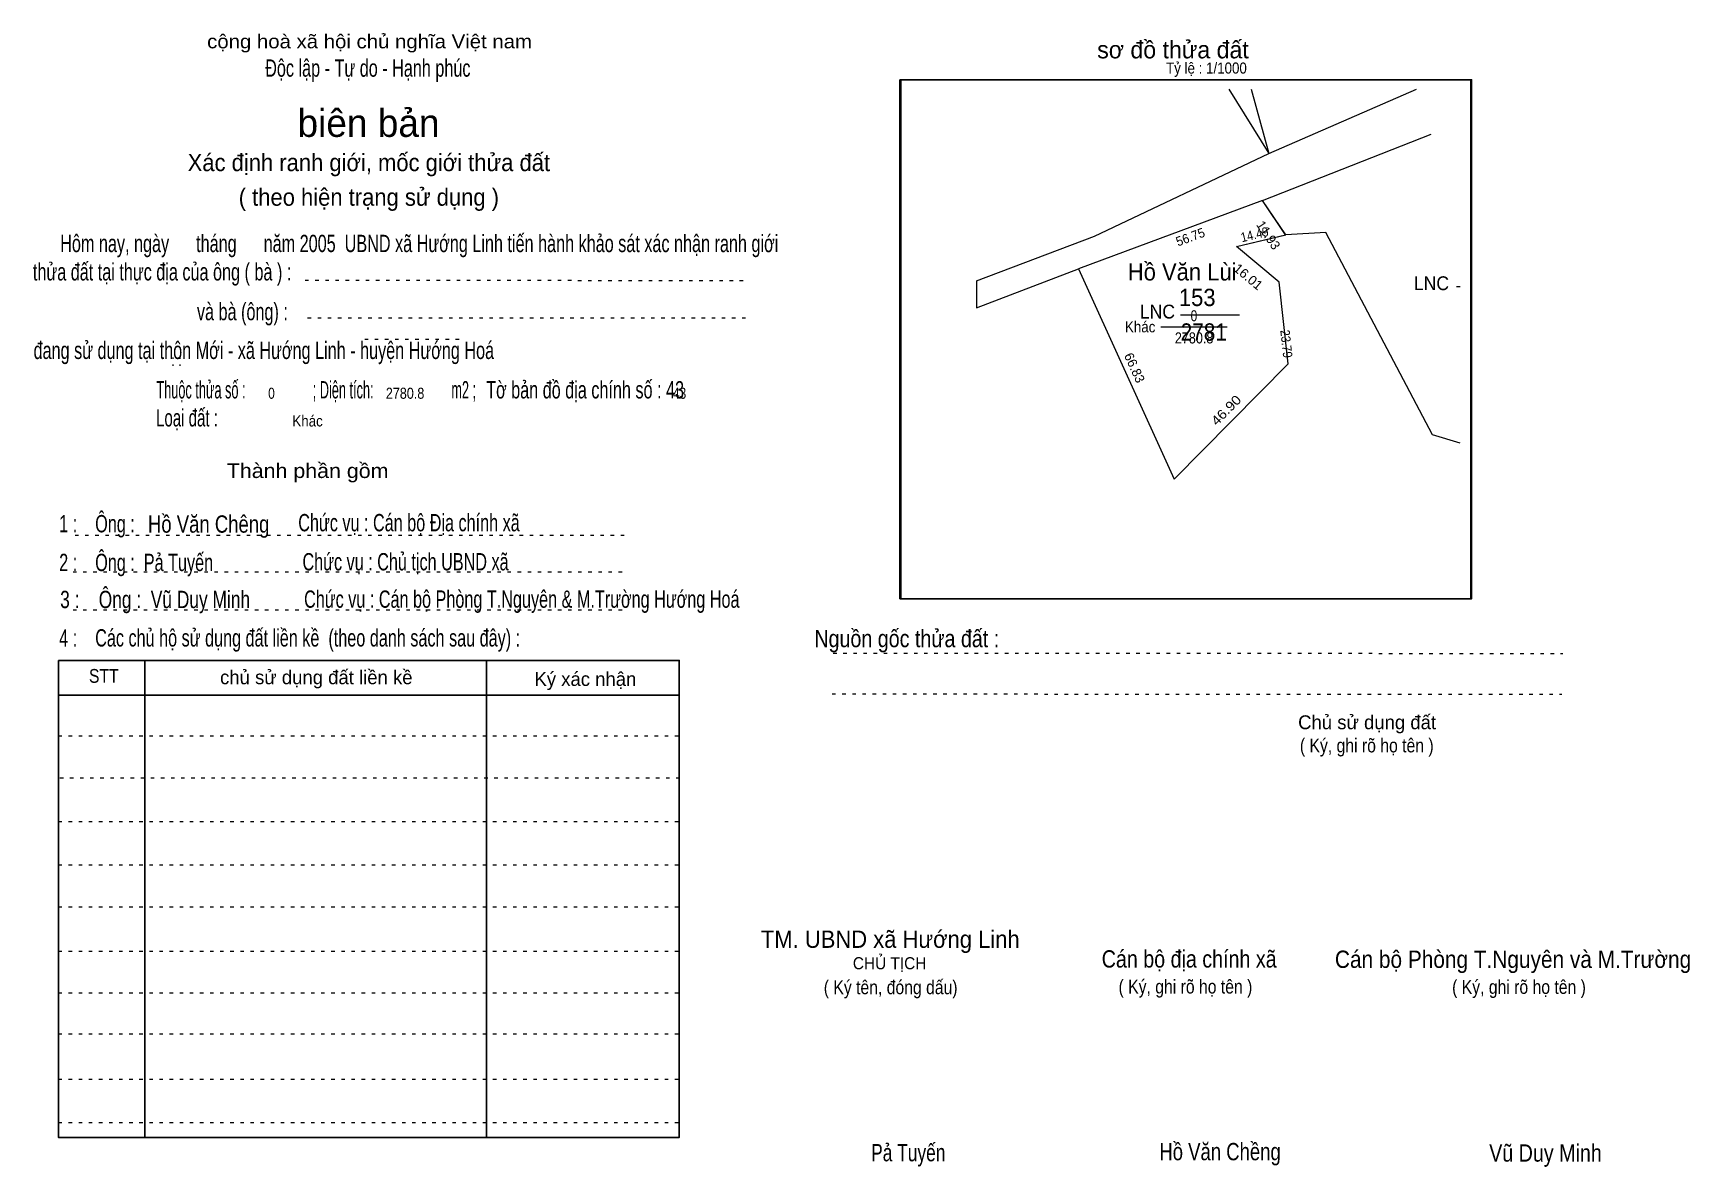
# Model space of a CAD drawing. Header units: centimetres. Extents: x -1.5 to 46.4, y -3.9 to 28.9.
import ezdxf
from ezdxf.enums import TextEntityAlignment as Align

# ---------------------------------------------------------------- set-up
doc = ezdxf.new("R2010")
doc.units = ezdxf.units.CM
doc.header["$LTSCALE"] = 0.16
doc.linetypes.add('DOTTED', pattern=[1.5, 0.3, -1.2])
for name, color, linetype, lineweight in [('15', 7, 'Continuous', 13), ('16', 7, 'Continuous', 13), ('2', 7, 'Continuous', 25), ('22', 7, 'Continuous', 13), ('33', 7, 'Continuous', 13), ('5', 7, 'DOTTED', 13)]:
    doc.layers.add(name, color=color, linetype=linetype, lineweight=lineweight)
doc.layers.add('34', color=7, linetype='Continuous')
doc.layers.add('51', color=7, linetype='Continuous')

msp = doc.modelspace()

# ---------------------------------------------------------------- linework, layer by layer
at = {"layer": '15'}
for p, q in [((39.64, 21.55), (39.75, 21.55)), ((31.67, 20.73), (33.37, 20.73))]:
    msp.add_line(p, q, dxfattribs=at)
at = {"layer": '16'}
msp.add_lwpolyline([(33.71, 27.25), (34.22, 25.39), (38.49, 27.25)], dxfattribs=at)
at = {"layer": '2'}
msp.add_lwpolyline([(23.56, 27.52), (40.06, 27.52), (40.06, 12.52), (23.56, 12.52)], close=True, dxfattribs=at)
at = {"layer": '22'}
for p, q in [((33.06, 27.25), (34.22, 25.39)), ((34.04, 24.03), (38.91, 25.95))]:
    msp.add_line(p, q, dxfattribs=at)
for points in [[(25.77, 21.71), (29.18, 23), (34.22, 25.39)], [(34.71, 23.04), (34.04, 24.03), (28.72, 22.06)], [(28.72, 22.06), (31.48, 15.98), (34.78, 19.31), (34.52, 21.67), (33.29, 22.7), (34.71, 23.04)], [(39.75, 17.02), (38.95, 17.26), (35.87, 23.11), (34.71, 23.04)], [(25.77, 21.71), (25.77, 20.93), (28.72, 22.06)]]:
    msp.add_lwpolyline(points, dxfattribs=at)
msp.add_lwpolyline([(34.7, 23.04), (34.04, 24.03), (28.72, 22.06), (31.48, 15.98), (34.78, 19.31), (34.52, 21.67), (33.29, 22.7)], close=True, dxfattribs=at)
at = {"layer": '33'}
msp.add_line((31.1, 20.38), (33.02, 20.38), dxfattribs=at)
at = {"layer": '5'}
for p, q in [((6.37, 21.73), (19.21, 21.72)), ((6.44, 20.64), (19.25, 20.64)), ((8.09, 20.02), (10.86, 20.02)), ((-0.28, 14.36), (15.72, 14.36)), ((-0.34, 13.3), (15.66, 13.3)), ((-0.34, 12.2), (15.66, 12.2)), ((21.63, 10.95), (42.72, 10.94)), ((21.6, 9.77), (42.69, 9.76)), ((-0.76, 8.56), (17.18, 8.56)), ((-0.72, 7.34), (17.22, 7.34)), ((-0.76, 6.08), (17.18, 6.08)), ((-0.76, 4.83), (17.18, 4.83)), ((-0.76, 3.62), (17.18, 3.62)), ((-0.76, 2.33), (17.18, 2.33)), ((-0.76, 1.13), (17.18, 1.13)), ((-0.76, -0.06), (17.18, -0.06)), ((-0.76, -1.37), (17.18, -1.37)), ((-0.76, -2.62), (17.18, -2.62))]:
    msp.add_line(p, q, dxfattribs=at)
at = {"layer": '5', "linetype": 'Continuous', "lineweight": 25}
for p, q in [((1.74, 10.74), (1.74, -3.05)), ((11.61, 10.74), (11.61, -3.05)), ((-0.76, 9.73), (17.18, 9.73))]:
    msp.add_line(p, q, dxfattribs=at)
for points in [[(23.58, 27.52), (40.08, 27.52), (40.08, 12.52), (23.58, 12.52)], [(-0.76, 10.74), (17.18, 10.74), (17.18, -3.05), (-0.76, -3.05)]]:
    msp.add_lwpolyline(points, close=True, dxfattribs=at)

# ---------------------------------------------------------------- texts
at = {"layer": '15'}
for s, width, p in [('153', 0.95, (31.62, 20.98)), ('2781', 0.9, (31.67, 19.98))]:
    msp.add_text(s, height=0.5, dxfattribs=dict(at, width=width)).set_placement(p)
at = {"layer": '16', "width": 0.95}
msp.add_text('Hồ Văn Lùi', height=0.5, dxfattribs=at).set_placement((31.715, 21.72), align=Align.CENTER)
at = {"layer": '22', "width": 0.95}
for p in [(38.92, 21.44), (31, 20.62)]:
    msp.add_text('LNC', height=0.4, dxfattribs=at).set_placement(p, align=Align.CENTER)
at = {"layer": '33'}
for s, width, p in [('0', 0.8, (32.055, 20.54)), ('2780.8', 0.85, (32.06, 19.9))]:
    msp.add_text(s, height=0.32, dxfattribs=dict(at, width=width)).set_placement(p, align=Align.CENTER)
at = {"layer": '33', "width": 0.9}
msp.add_text('Khác', height=0.32, dxfattribs=at).set_placement((30.94, 20.22), align=Align.RIGHT)
at = {"layer": '34'}
for s, width, p in [(': : ', 0.85, (2.5, 19.25)), ('0', 0.8, (5.3, 18.3)), ('2780.8', 0.85, (8.7, 18.3)), ('43', 0.8, (17, 18.3)), ('Khác', 0.9, (6, 17.5))]:
    msp.add_text(s, height=0.32, dxfattribs=dict(at, width=width)).set_placement(p)
at = {"layer": '5'}
for s, height, width, p in [('cộng hoà xã hội chủ nghĩa Việt nam', 0.4, 1.1, (8.23, 28.43)), ('Độc lập - Tự do - Hạnh phúc', 0.5, 0.7, (8.18, 27.61)), ('Xác định ranh giới, mốc giới thửa đất', 0.5, 0.95, (8.21, 24.88)), ('( theo hiện trạng sử dụng )', 0.5, 0.95, (8.21, 23.88)), ('Thành phần gồm', 0.42, 1.1, (6.44, 16.01)), ('Hồ Văn Chêng', 0.5, 0.8, (3.58, 14.43)), ('Chức vụ : Cán bộ Địa chính xã', 0.5, 0.7, (9.37, 14.47)), ('Chức vụ : Chủ tịch UBND xã', 0.5, 0.7, (9.27, 13.34)), ('Chức vụ : Cán bộ Phòng T.Nguyên & M.Trường Hướng Hoá', 0.5, 0.7, (12.63, 12.26)), ('    Nguồn gốc thửa đất :', 0.5, 0.85, (23.44, 11.12)), ('( Ký, ghi rõ họ tên )', 0.4, 0.85, (37.05, 8.08)), ('CHỦ TỊCH', 0.35, 0.95, (23.26, 1.81)), ('( Ký tên, đóng dấu)', 0.4, 0.85, (23.29, 1.09)), ('( Ký, ghi rõ họ tên )', 0.4, 0.85, (31.81, 1.11)), ('( Ký, ghi rõ họ tên )', 0.4, 0.85, (41.45, 1.1)), ('Pả Tuyến', 0.5, 0.75, (23.8, -3.74)), ('Hồ Văn Chềng', 0.5, 0.8, (32.81, -3.71)), ('Vũ Duy Minh', 0.5, 0.85, (42.215, -3.75))]:
    msp.add_text(s, height=height, dxfattribs=dict(at, width=width)).set_placement(p, align=Align.CENTER)
msp.add_text('sơ đồ thửa đất', height=0.5, dxfattribs=at).set_placement((29.26, 28.14))
for s, height, p in [('biên bản', 0.8, (8.2, 25.87)), ('      chủ sử dụng đất liền kề', 0.4, (6.245, 10.05)), ('   Ký xác nhận', 0.4, (14.245, 10)), ('Chủ sử dụng đất', 0.4, (37.06, 8.75))]:
    msp.add_text(s, height=height, dxfattribs=at).set_placement(p, align=Align.CENTER)
for s, height, width, p in [('   Hôm nay, ngày      tháng      năm 2005  UBND xã Hướng Linh tiến hành khảo sát xác nhận ranh giới ', 0.5, 0.7, (-1.1, 22.54)), ('thửa đất tại thực địa của ông ( bà ) :                                       ', 0.5, 0.7, (-1.5, 21.72)), ('                                     và bà (ông) :', 0.5, 0.7, (-1.57, 20.57)), (' đang sử dụng tại thôn Mới - xã Hướng Linh - huyện Hướng Hoá', 0.5, 0.7, (-1.61, 19.45)), ('Thuộc thửa số :                   ; Diện tích:                      m2 ;                                            ', 0.5, 0.55, (2.07, 18.31)), ('Tờ bản đồ địa chính số : 43', 0.5, 0.7, (11.6, 18.31)), ('Loại đất :  ', 0.5, 0.65, (2.06, 17.5)), ('    1 :    Ông :                                                        ', 0.5, 0.7, (-1.26, 14.44)), ('    2 :    Ông :  Pả Tuyến', 0.5, 0.7, (-1.26, 13.32)), ('    3 :    Ông :  Vũ Duy Minh', 0.5, 0.75, (-1.27, 12.25)), ('    4 :    Các chủ hộ sử dụng đất liền kề  (theo danh sách sau đây) :', 0.5, 0.7, (-1.26, 11.14)), ('STT', 0.4, 0.85, (0.12, 10.09)), ('TM. UBND xã Hướng Linh', 0.5, 0.95, (19.54, 2.43)), ('Cán bộ địa chính xã  ', 0.5, 0.85, (29.39, 1.86)), ('Cán bộ Phòng T.Nguyên và M.Trường', 0.5, 0.9, (36.13, 1.85))]:
    msp.add_text(s, height=height, dxfattribs=dict(at, width=width)).set_placement(p)
at = {"layer": '51', "width": 0.9}
msp.add_text('Tỷ lệ : 1/1000', height=0.32, dxfattribs=at).set_placement((31.25, 27.7))
at = {"layer": '51'}
for s, rotation, width, p in [('56.75', 20.258, 0.95, (31.9983, 22.8507)), ('14.49', 13.403, 0.9, (33.8387, 22.9174)), ('16.01', 320.094, 1.05, (33.5384, 21.7235)), ('23.79', 276.202, 0.9, (34.5941, 19.8746)), ('46.90', 45.259, 1.15, (33.0816, 17.875))]:
    msp.add_text(s, height=0.27, rotation=rotation, dxfattribs=dict(at, width=width)).set_placement(p, align=Align.CENTER)
for s, rotation, p in [('11.93', 303.757, (34.094, 22.955)), ('66.83', 294.402, (30.2157, 19.1408))]:
    msp.add_text(s, height=0.27, rotation=rotation, dxfattribs=at).set_placement(p, align=Align.CENTER)

doc.saveas('drawing.dxf')
